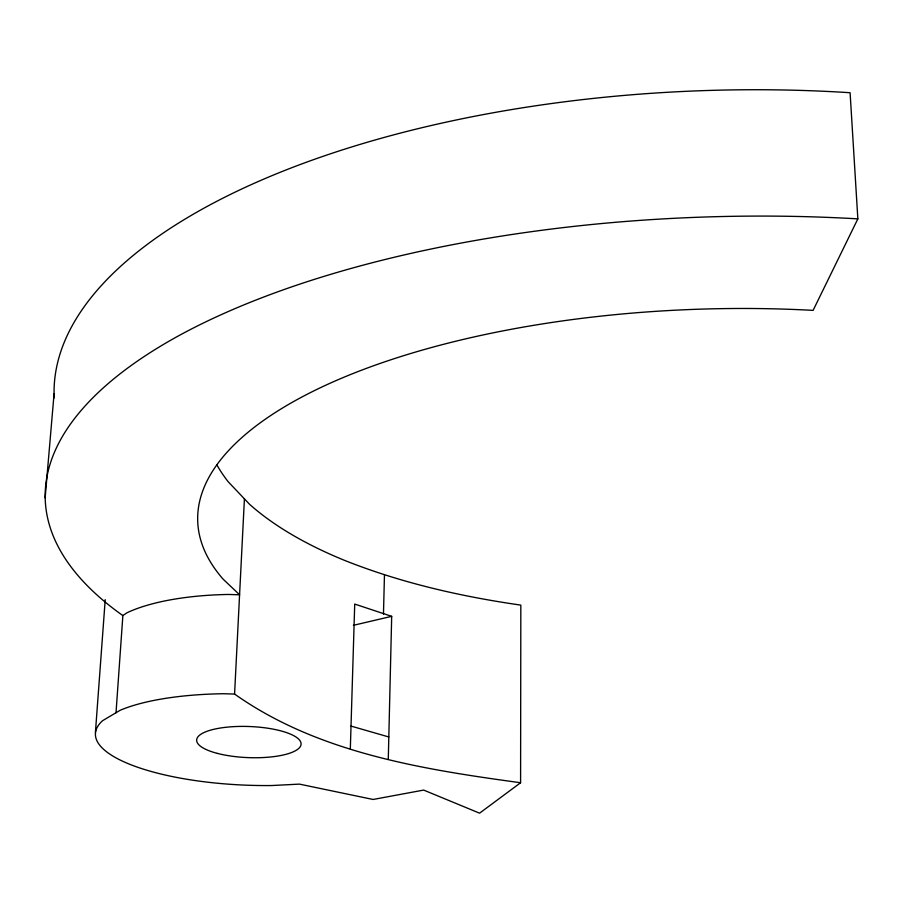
<?xml version="1.0" encoding="UTF-8"?>
<svg xmlns="http://www.w3.org/2000/svg" width="903" height="903" viewBox="0 0 903 903"><rect width="100%" height="100%" fill="white"/><g stroke="black" fill="none" stroke-linecap="round" stroke-linejoin="round"><path stroke-width="1.35" d="M520.591 782.743C421.983 769.254 317.596 752.854 234.577 694.046L223.199 693.73A152.957 45.613 2.2 0 0 120.257 710.221L102.547 720.718A152.957 45.613 2.2 0 0 271.848 785.531L299.435 784.12L373.108 799.471L423.665 790.08L479.572 813.174L520.591 782.743L520.828 605.112C460.711 596.477 401.113 582.898 344.585 560.391A500.905 212.386 -2.1 0 1 249.578 504.303L228.211 481.762A500.905 212.386 -2.1 0 1 216.731 464.639M388.279 759.446L391.688 616.343L354.721 604.062L350.33 748.835M383.47 614.085L384.464 574.895M234.577 694.046L244.42 498.862M116.013 712.738L122.876 615.519L127.063 612.742A150.496 50.41 2.4 0 1 228.403 594.456L239.588 594.784L223.007 579.037A510.297 196.098 -1.8 0 1 327.992 384.181A510.297 196.098 -1.8 0 1 813.106 310.372L857.85 218.865L850.095 92.716A656.481 281.95 -2.1 0 0 54.191 397.907M95.425 732.401L105.222 599.648M45.15 497.813L54.078 393.798M353.4 625.316L391.688 616.343M351.019 726.091L388.821 736.972M122.876 615.519L122.018 614.988A669.123 260.583 -1.9 0 1 182.203 333.85A669.123 260.583 -1.9 0 1 857.85 218.865M217.442 753.407A52.261 15.565 2.2 0 0 300.722 745.731A52.261 15.565 2.2 0 0 228.482 727.017A52.261 15.565 2.2 0 0 217.442 753.407"/></g></svg>
